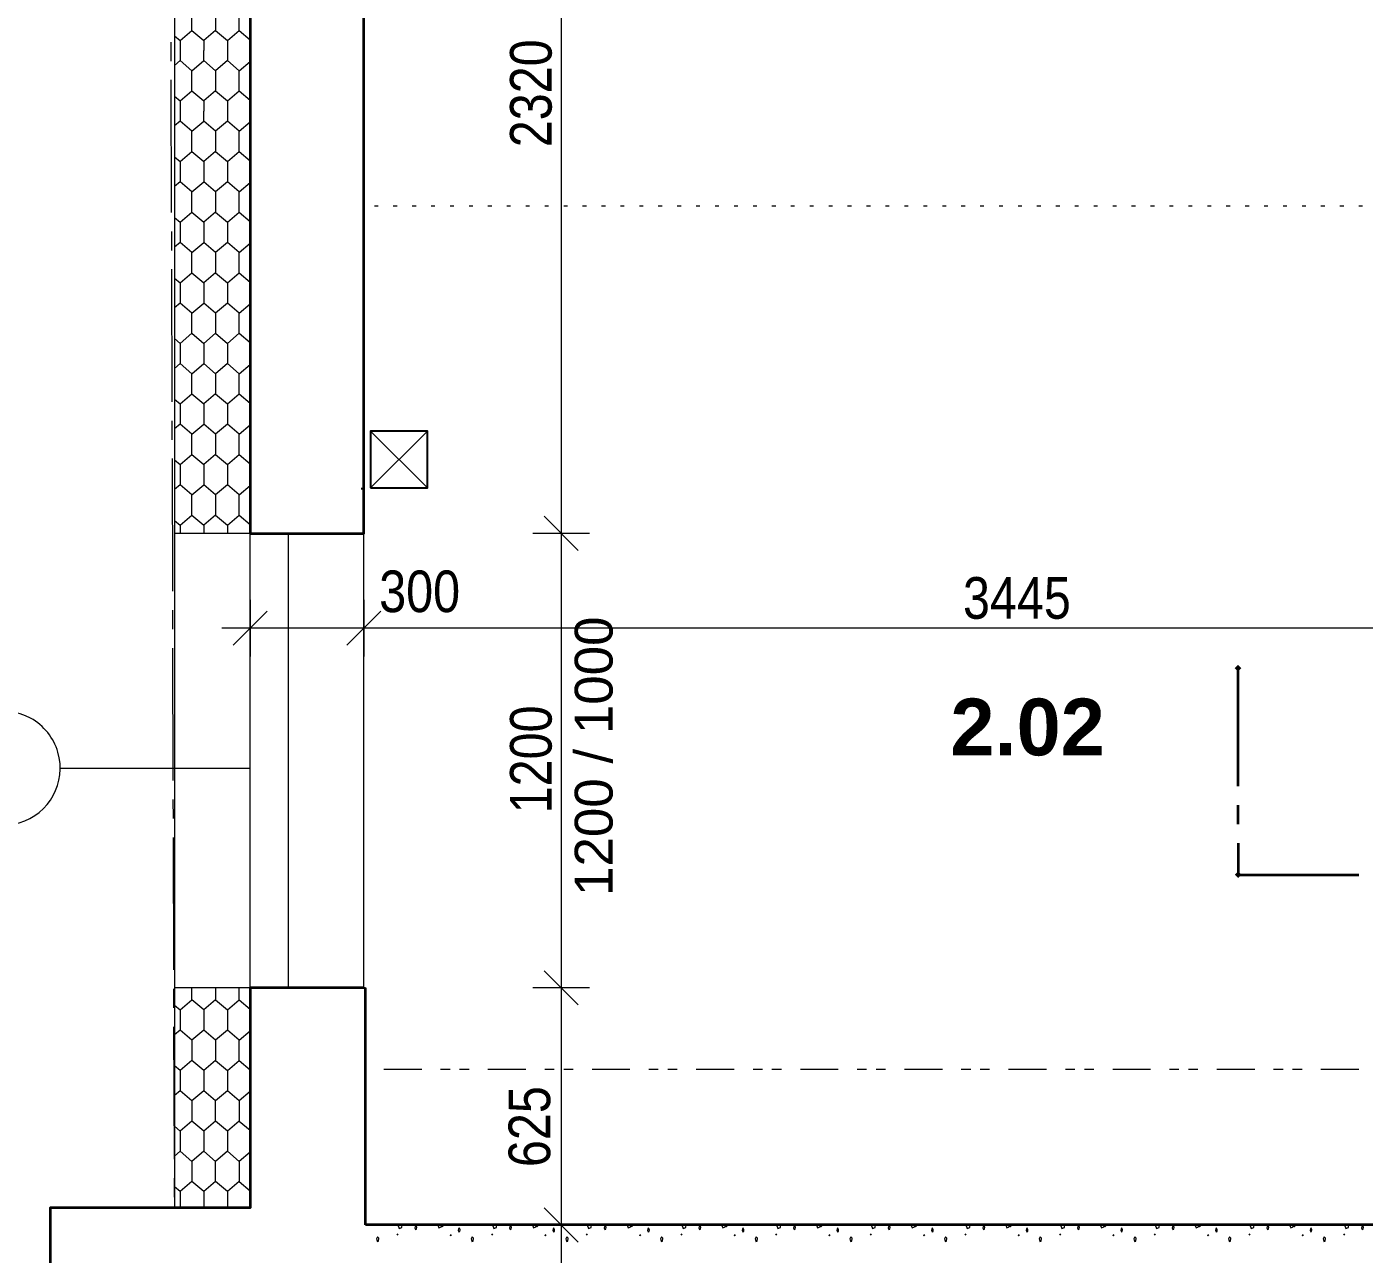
# Model space of a CAD drawing. Header units: millimetres. Extents: x 214.1 to 310.4, y 372.3 to 401.
# Drawn here: x 249.56 to 252.341, y 396.086 to 398.639 of the extents above; entities that cross this region are included whole.
import ezdxf

# ---------------------------------------------------------------- set-up
doc = ezdxf.new("R2010")
doc.units = ezdxf.units.MM
for name, color, linetype in [('PDF1_Dvere_okna_oznaceni', 7, 'Continuous'), ('PDF1_Hlavni kresba_1', 7, 'Continuous'), ('PDF1_Konstrukce_nad', 7, 'Continuous'), ('PDF1_KTZ_zatepleni', 7, 'Continuous'), ('PDF1_Kóty 1$100', 7, 'Continuous'), ('PDF1_Obecne06_TLUSTA', 7, 'Continuous'), ('PDF1_OKNA', 7, 'Continuous'), ('PDF1_Rezy_oznaceni', 7, 'Continuous'), ('PDF1_Sloupky', 7, 'Continuous'), ('PDF1_STŘECHA', 7, 'Continuous'), ('PDF1_Tex_POPISY', 7, 'Continuous'), ('PDF1_Text_CISLA_MISTNOSTI', 7, 'Continuous'), ('PDF1_Šrafy', 7, 'Continuous')]:
    doc.layers.add(name, color=color, linetype=linetype)
doc.styles.add('PDF Arial', font='')
doc.styles.add('PDF Arial Bold', font='')
doc.styles.get('PDF Arial').set_extended_font_data('Arial')
doc.styles.get('PDF Arial Bold').set_extended_font_data('Arial', bold=True)

msp = doc.modelspace()

# ---------------------------------------------------------------- hatches: boundary and pattern name
at = {"layer": 'PDF1_Šrafy', "transparency": 33554559}
for points in [[(250.4215, 396.1448), (250.424, 396.1474), (250.4241, 396.1474), (250.4266, 396.1448), (250.4241, 396.1423)], [(250.6183, 396.1448), (250.6209, 396.1474), (250.6209, 396.1474), (250.6235, 396.1448), (250.6209, 396.1423)], [(250.8152, 396.1448), (250.8177, 396.1474), (250.8178, 396.1474), (250.8203, 396.1448), (250.8178, 396.1423)], [(251.012, 396.1448), (251.0146, 396.1474), (251.0146, 396.1474), (251.0172, 396.1448), (251.0146, 396.1423)], [(251.2089, 396.1448), (251.2114, 396.1474), (251.2115, 396.1474), (251.214, 396.1448), (251.2115, 396.1423)], [(251.4057, 396.1448), (251.4083, 396.1474), (251.4083, 396.1474), (251.4109, 396.1448), (251.4083, 396.1423)], [(251.6026, 396.1448), (251.6051, 396.1474), (251.6052, 396.1474), (251.6077, 396.1448), (251.6052, 396.1423)], [(251.7994, 396.1448), (251.802, 396.1474), (251.802, 396.1474), (251.8046, 396.1448), (251.802, 396.1423)], [(251.9963, 396.1448), (251.9988, 396.1474), (251.9989, 396.1474), (252.0014, 396.1448), (251.9989, 396.1423)], [(252.1932, 396.1448), (252.1957, 396.1474), (252.1957, 396.1474), (252.1983, 396.1448), (252.1957, 396.1423)]]:
    msp.add_hatch(color=256, dxfattribs=at).paths.add_polyline_path(points)

# ---------------------------------------------------------------- linework, layer by layer
at = {"layer": 'PDF1_Dvere_okna_oznaceni', "lineweight": 13}
msp.add_lwpolyline([(249.6246, 397.1303, 0.414215), (249.4777, 397.2108, 0.414213), (249.3972, 397.0639, 0.414214), (249.5441, 396.9834, 0.414213)], format="xyb", close=True, dxfattribs=at)
msp.add_lwpolyline([(249.6294, 397.0971), (250.0244, 397.0971)], dxfattribs=at)
at = {"layer": 'PDF1_Hlavni kresba_1', "lineweight": 13}
for points in [[(250.2563, 397.6769), (250.2563, 397.6798)], [(250.2607, 397.5854), (249.867, 397.5854)], [(250.2607, 396.6405), (250.2607, 397.5854)], [(250.264, 396.6405), (249.867, 396.6405)], [(250.0257, 395.7356), (249.6084, 395.7356), (249.6084, 396.1832), (250.0244, 396.1832)]]:
    msp.add_lwpolyline(points, dxfattribs=at)
at = {"layer": 'PDF1_Konstrukce_nad', "lineweight": 13}
for points in [[(250.2607, 398.2662), (250.2607, 398.2662)], [(250.2826, 398.2662), (250.2905, 398.2662)], [(250.322, 398.2662), (250.3298, 398.2662)], [(250.3613, 398.2662), (250.3692, 398.2662)], [(250.4007, 398.2662), (250.4086, 398.2662)], [(250.4401, 398.2662), (250.4479, 398.2662)], [(250.4794, 398.2662), (250.4873, 398.2662)], [(250.5188, 398.2662), (250.5267, 398.2662)], [(250.5582, 398.2662), (250.566, 398.2662)], [(250.5975, 398.2662), (250.6054, 398.2662)], [(250.6369, 398.2662), (250.6448, 398.2662)], [(250.6763, 398.2662), (250.6842, 398.2662)], [(250.7157, 398.2662), (250.7235, 398.2662)], [(250.755, 398.2662), (250.7629, 398.2662)], [(250.7944, 398.2662), (250.8023, 398.2662)], [(250.8338, 398.2662), (250.8416, 398.2662)], [(250.8731, 398.2662), (250.881, 398.2662)], [(250.9125, 398.2662), (250.9204, 398.2662)], [(250.9519, 398.2662), (250.9597, 398.2662)], [(250.9912, 398.2662), (250.9991, 398.2662)], [(251.0306, 398.2662), (251.0385, 398.2662)], [(251.07, 398.2662), (251.0779, 398.2662)], [(251.1094, 398.2662), (251.1172, 398.2662)], [(251.1487, 398.2662), (251.1566, 398.2662)], [(251.1881, 398.2662), (251.196, 398.2662)], [(251.2275, 398.2662), (251.2353, 398.2662)], [(251.2668, 398.2662), (251.2747, 398.2662)], [(251.3062, 398.2662), (251.3141, 398.2662)], [(251.3456, 398.2662), (251.3534, 398.2662)], [(251.3849, 398.2662), (251.3928, 398.2662)], [(251.4243, 398.2662), (251.4322, 398.2662)], [(251.4637, 398.2662), (251.4716, 398.2662)], [(251.5031, 398.2662), (251.5109, 398.2662)], [(251.5424, 398.2662), (251.5503, 398.2662)], [(251.5818, 398.2662), (251.5897, 398.2662)], [(251.6212, 398.2662), (251.629, 398.2662)], [(251.6605, 398.2662), (251.6684, 398.2662)], [(251.6999, 398.2662), (251.7078, 398.2662)], [(251.7393, 398.2662), (251.7471, 398.2662)], [(251.7786, 398.2662), (251.7865, 398.2662)], [(251.818, 398.2662), (251.8259, 398.2662)], [(251.8574, 398.2662), (251.8653, 398.2662)], [(251.8968, 398.2662), (251.9046, 398.2662)], [(251.9361, 398.2662), (251.944, 398.2662)], [(251.9755, 398.2662), (251.9834, 398.2662)], [(252.0149, 398.2662), (252.0227, 398.2662)], [(252.0542, 398.2662), (252.0621, 398.2662)], [(252.0936, 398.2662), (252.1015, 398.2662)], [(252.133, 398.2662), (252.1408, 398.2662)], [(252.1723, 398.2662), (252.1802, 398.2662)], [(252.2117, 398.2662), (252.2196, 398.2662)], [(252.2511, 398.2662), (252.259, 398.2662)], [(252.2905, 398.2662), (252.2983, 398.2662)], [(252.3298, 398.2662), (252.3377, 398.2662)], [(250.264, 396.471), (250.264, 396.471)], [(250.3023, 396.471), (250.381, 396.471)], [(250.4204, 396.471), (250.4401, 396.471)], [(250.4597, 396.471), (250.4794, 396.471)], [(250.5188, 396.471), (250.5975, 396.471)], [(250.6369, 396.471), (250.6566, 396.471)], [(250.6763, 396.471), (250.696, 396.471)], [(250.7353, 396.471), (250.8141, 396.471)], [(250.8534, 396.471), (250.8731, 396.471)], [(250.8928, 396.471), (250.9125, 396.471)], [(250.9519, 396.471), (251.0306, 396.471)], [(251.07, 396.471), (251.0897, 396.471)], [(251.1094, 396.471), (251.129, 396.471)], [(251.1684, 396.471), (251.2471, 396.471)], [(251.2865, 396.471), (251.3062, 396.471)], [(251.3259, 396.471), (251.3456, 396.471)], [(251.3849, 396.471), (251.4637, 396.471)], [(251.5031, 396.471), (251.5227, 396.471)], [(251.5424, 396.471), (251.5621, 396.471)], [(251.6015, 396.471), (251.6802, 396.471)], [(251.7196, 396.471), (251.7393, 396.471)], [(251.759, 396.471), (251.7786, 396.471)], [(251.818, 396.471), (251.8968, 396.471)], [(251.9361, 396.471), (251.9558, 396.471)], [(251.9755, 396.471), (251.9952, 396.471)], [(252.0346, 396.471), (252.1133, 396.471)], [(252.1527, 396.471), (252.1723, 396.471)], [(252.192, 396.471), (252.2117, 396.471)], [(252.2511, 396.471), (252.3298, 396.471)]]:
    msp.add_lwpolyline(points, dxfattribs=at)
at = {"layer": 'PDF1_KTZ_zatepleni', "lineweight": 13}
msp.add_lwpolyline([(249.867, 399.8149), (249.867, 396.1832)], dxfattribs=at)
at = {"layer": 'PDF1_Kóty 1$100', "lineweight": 13}
for points in [[(250.671, 399.7165), (250.671, 399.6574), (250.671, 399.4105), (250.671, 397.5854), (250.671, 396.6405), (250.671, 396.1474), (250.671, 396.0292), (250.671, 393.5297), (250.671, 393.5072), (250.671, 393.2698), (250.671, 393.2107)], [(250.7064, 397.5499), (250.6355, 397.6208)], [(250.73, 397.5854), (250.671, 397.5854), (250.6119, 397.5854)], [(250.0244, 397.4475), (250.0244, 397.3884), (250.0244, 397.3294)], [(250.2607, 397.4475), (250.2607, 397.3884), (250.2607, 397.3294)], [(250.0599, 397.4239), (249.989, 397.353)], [(250.2961, 397.4239), (250.2253, 397.353)], [(250.0244, 397.3884), (249.9654, 397.3884)], [(258.903, 397.3884), (258.6197, 397.3884), (258.6123, 397.3884), (254.8533, 397.3884), (254.7352, 397.3884), (253.091, 397.3884), (252.9729, 397.3884), (250.2607, 397.3884), (250.0244, 397.3884)], [(250.7064, 396.605), (250.6355, 396.6759)], [(250.73, 396.6405), (250.671, 396.6405), (250.6119, 396.6405)], [(250.7064, 396.1119), (250.6355, 396.1828)], [(250.73, 396.1474), (250.671, 396.1474), (250.6119, 396.1474)]]:
    msp.add_lwpolyline(points, dxfattribs=at)
at = {"layer": 'PDF1_Obecne06_TLUSTA', "lineweight": 35}
msp.add_lwpolyline([(254.8533, 399.4001), (258.5229, 399.4001), (258.5229, 399.2785), (258.6197, 399.2785), (258.6197, 396.9447), (258.9029, 396.9447), (258.9029, 399.6574), (250.0244, 399.6574), (250.0244, 397.5854), (250.2607, 397.5854), (250.2607, 399.2871), (250.3541, 399.2871), (250.3541, 399.4105), (252.9729, 399.4105), (252.9729, 397.2891), (253.091, 397.2891), (253.091, 399.3913), (254.7352, 399.3913), (254.7352, 397.2891), (254.8533, 397.2891), (254.8533, 399.4001)], close=True, dxfattribs=at)
for points in [[(250.2607, 396.6405), (250.0244, 396.6405), (250.0244, 396.1832), (249.6084, 396.1832), (249.6084, 395.7356), (250.0328, 395.7356), (250.0328, 393.2698), (258.903, 393.2698), (258.903, 395.9998), (258.6197, 395.9998), (258.6197, 393.6635), (258.5127, 393.6635), (258.5127, 393.5297), (254.8533, 393.5297), (254.8533, 395.9193), (255.0976, 395.9193), (255.0976, 396.2581), (254.8533, 396.2581), (254.8533, 396.6592), (254.7352, 396.6592)], [(252.9729, 396.6592), (252.9729, 396.1474), (250.264, 396.1474)], [(250.264, 396.1474), (250.264, 396.6405)]]:
    msp.add_lwpolyline(points, dxfattribs=at)
at = {"layer": 'PDF1_OKNA', "lineweight": 13}
for points in [[(250.2607, 397.5854), (250.0244, 397.5854)], [(250.0244, 396.6405), (250.0244, 397.5854)], [(250.1032, 397.5854), (250.1032, 396.6405)], [(250.2607, 396.6405), (250.0244, 396.6405)]]:
    msp.add_lwpolyline(points, dxfattribs=at)
at = {"layer": 'PDF1_Rezy_oznaceni', "lineweight": 35}
for points in [[(252.0787, 397.0596), (252.0787, 397.3052)], [(252.0787, 396.9808), (252.0787, 397.0202)], [(252.0787, 396.9415), (252.0787, 396.8756), (252.3298, 396.8756)]]:
    msp.add_lwpolyline(points, dxfattribs=at)
at = {"layer": 'PDF1_Rezy_oznaceni', "transparency": 33554559}
for points in [[(252.0787, 397.2983), (252.0718, 397.3052), (252.0856, 397.3052), (252.0787, 397.3121)], [(252.0718, 396.8756), (252.0787, 396.8825), (252.0787, 396.8687), (252.0856, 396.8756)], [(252.0787, 396.8687), (252.0718, 396.8756), (252.0856, 396.8756), (252.0787, 396.8825)]]:
    msp.add_solid(points, dxfattribs=at)
at = {"layer": 'PDF1_Sloupky', "lineweight": 13}
for points in [[(250.3929, 397.798), (250.2748, 397.6798)], [(250.3929, 397.6798), (250.2748, 397.798)]]:
    msp.add_lwpolyline(points, dxfattribs=at)
at = {"layer": 'PDF1_Sloupky', "lineweight": 25}
msp.add_lwpolyline([(250.2748, 397.6798), (250.3929, 397.6798), (250.3929, 397.798), (250.2748, 397.798)], close=True, dxfattribs=at)
at = {"layer": 'PDF1_STŘECHA', "lineweight": 13}
for points in [[(249.8601, 398.5675), (249.86, 398.6069)], [(249.861, 398.2525), (249.8602, 398.5281)], [(249.8612, 398.1738), (249.8611, 398.2132)], [(249.8621, 397.8588), (249.8613, 398.1344)], [(249.8623, 397.7801), (249.8622, 397.8195)], [(249.8633, 397.4652), (249.8625, 397.7407)], [(249.8635, 397.3864), (249.8634, 397.4258)], [(249.8644, 397.0715), (249.8636, 397.347)], [(249.8646, 396.9927), (249.8645, 397.0321)], [(249.8655, 396.6778), (249.8647, 396.9533)], [(249.8658, 396.599), (249.8656, 396.6384)], [(249.8667, 396.2841), (249.8659, 396.5596)], [(249.8669, 396.2053), (249.8668, 396.2447)], [(249.867, 396.1832), (249.867, 396.1832)]]:
    msp.add_lwpolyline(points, dxfattribs=at)
at = {"layer": 'PDF1_Šrafy', "lineweight": 13}
for points in [[(249.867, 398.6202), (249.8786, 398.6103), (249.9032, 398.6313), (249.9032, 398.6733)], [(249.9524, 398.6733), (249.9524, 398.6313), (249.977, 398.6103), (250.0016, 398.6313), (250.0016, 398.6733)], [(249.9032, 398.6313), (249.9278, 398.6103)], [(249.9524, 398.6313), (249.9278, 398.6103)], [(250.0016, 398.6313), (250.0244, 398.6119)], [(249.8786, 398.6103), (249.8786, 398.5893), (249.8786, 398.5683)], [(249.9278, 398.6103), (249.9278, 398.5893)], [(249.977, 398.6103), (249.977, 398.5893), (249.977, 398.5683)], [(249.9032, 398.5474), (249.9278, 398.5683), (249.9278, 398.5893)], [(249.9032, 398.5474), (249.8786, 398.5683), (249.867, 398.5584)], [(249.867, 398.4942), (249.8786, 398.4844), (249.9032, 398.5053), (249.9032, 398.5474)], [(249.9524, 398.5474), (249.9278, 398.5683)], [(250.0016, 398.5474), (249.977, 398.5683), (249.9524, 398.5474)], [(249.9524, 398.5474), (249.9524, 398.5053)], [(249.9524, 398.5053), (249.977, 398.4844), (250.0016, 398.5053), (250.0016, 398.5474)], [(250.0016, 398.5474), (250.0244, 398.5667)], [(249.9032, 398.5053), (249.9278, 398.4844)], [(249.9524, 398.5053), (249.9278, 398.4844)], [(250.0016, 398.5053), (250.0244, 398.4859)], [(249.8786, 398.4844), (249.8786, 398.4633), (249.8786, 398.4423)], [(249.9032, 398.4214), (249.9278, 398.4423), (249.9278, 398.4633)], [(249.9278, 398.4844), (249.9278, 398.4633)], [(249.977, 398.4844), (249.977, 398.4633), (249.977, 398.4423)], [(249.9032, 398.4214), (249.8786, 398.4423), (249.867, 398.4324)], [(249.9524, 398.4214), (249.9278, 398.4423)], [(250.0016, 398.4214), (249.977, 398.4423), (249.9524, 398.4214)], [(250.0016, 398.4214), (250.0244, 398.4408)], [(249.867, 398.3683), (249.8786, 398.3584), (249.9032, 398.3793), (249.9032, 398.4214)], [(249.9524, 398.4214), (249.9524, 398.3793), (249.977, 398.3584), (250.0016, 398.3793), (250.0016, 398.4214)], [(249.9032, 398.3793), (249.9278, 398.3584)], [(249.9524, 398.3793), (249.9278, 398.3584)], [(250.0016, 398.3793), (250.0244, 398.3599)], [(249.8786, 398.3584), (249.8786, 398.3373)], [(249.9278, 398.3584), (249.9278, 398.3373)], [(249.977, 398.3584), (249.977, 398.3373)], [(249.8786, 398.3373), (249.8786, 398.3163)], [(249.9278, 398.3373), (249.9278, 398.3163)], [(249.977, 398.3373), (249.977, 398.3163)], [(249.9032, 398.2954), (249.8786, 398.3163), (249.867, 398.3064)], [(249.867, 398.2423), (249.8786, 398.2324), (249.9032, 398.2533), (249.9032, 398.2954), (249.9278, 398.3163)], [(249.9524, 398.2954), (249.9278, 398.3163)], [(250.0016, 398.2954), (249.977, 398.3163), (249.9524, 398.2954)], [(249.9524, 398.2954), (249.9524, 398.2533), (249.977, 398.2324), (250.0016, 398.2533), (250.0016, 398.2954)], [(250.0016, 398.2954), (250.0244, 398.3148)], [(249.9032, 398.2533), (249.9278, 398.2324)], [(249.9524, 398.2533), (249.9278, 398.2324)], [(250.0016, 398.2533), (250.0244, 398.2339)], [(249.8786, 398.2324), (249.8786, 398.2114)], [(249.8786, 398.2114), (249.8786, 398.1903)], [(249.9278, 398.2324), (249.9278, 398.2114)], [(249.9278, 398.2114), (249.9278, 398.1903)], [(249.977, 398.2324), (249.977, 398.2114)], [(249.977, 398.2114), (249.977, 398.1903)], [(249.9032, 398.1694), (249.8786, 398.1903), (249.867, 398.1804)], [(249.867, 398.1163), (249.8786, 398.1064), (249.9032, 398.1273), (249.9032, 398.1694), (249.9278, 398.1903)], [(249.9524, 398.1694), (249.9278, 398.1903)], [(250.0016, 398.1694), (249.977, 398.1903), (249.9524, 398.1694)], [(250.0016, 398.1694), (250.0244, 398.1888)], [(249.9524, 398.1694), (249.9524, 398.1273), (249.977, 398.1064), (250.0016, 398.1273), (250.0016, 398.1694)], [(249.9032, 398.1273), (249.9278, 398.1064)], [(249.9524, 398.1273), (249.9278, 398.1064)], [(250.0016, 398.1273), (250.0244, 398.1079)], [(249.8786, 398.1064), (249.8786, 398.0854)], [(249.9278, 398.1064), (249.9278, 398.0854)], [(249.977, 398.1064), (249.977, 398.0854)], [(249.8786, 398.0854), (249.8786, 398.0643)], [(249.9278, 398.0854), (249.9278, 398.0643)], [(249.977, 398.0854), (249.977, 398.0643)], [(249.9032, 398.0434), (249.8786, 398.0643), (249.867, 398.0544)], [(249.867, 397.9903), (249.8786, 397.9804), (249.9032, 398.0013), (249.9032, 398.0434)], [(249.9032, 398.0434), (249.9278, 398.0643)], [(249.9524, 398.0434), (249.9278, 398.0643)], [(250.0016, 398.0434), (249.977, 398.0643), (249.9524, 398.0434)], [(249.9524, 398.0434), (249.9524, 398.0013), (249.977, 397.9804), (250.0016, 398.0013), (250.0016, 398.0434)], [(250.0016, 398.0434), (250.0244, 398.0628)], [(249.9032, 398.0013), (249.9278, 397.9804)], [(249.9524, 398.0013), (249.9278, 397.9804)], [(250.0016, 398.0013), (250.0244, 397.9819)], [(249.8786, 397.9804), (249.8786, 397.9594)], [(249.9278, 397.9804), (249.9278, 397.9594)], [(249.977, 397.9804), (249.977, 397.9594)], [(249.9032, 397.9174), (249.8786, 397.9383), (249.867, 397.9285)], [(249.8786, 397.9594), (249.8786, 397.9383)], [(249.9032, 397.9174), (249.9278, 397.9383)], [(249.9278, 397.9594), (249.9278, 397.9383)], [(249.9524, 397.9174), (249.9278, 397.9383)], [(250.0016, 397.9174), (249.977, 397.9383), (249.9524, 397.9174)], [(249.977, 397.9594), (249.977, 397.9383)], [(250.0016, 397.9174), (250.0244, 397.9368)], [(249.867, 397.8643), (249.8786, 397.8544), (249.9032, 397.8754), (249.9032, 397.9174)], [(249.9524, 397.9174), (249.9524, 397.8754), (249.977, 397.8544), (250.0016, 397.8754), (250.0016, 397.9174)], [(249.8786, 397.8544), (249.8786, 397.8334), (249.8786, 397.8124)], [(249.9032, 397.8754), (249.9278, 397.8544)], [(249.9524, 397.8754), (249.9278, 397.8544)], [(249.9278, 397.8544), (249.9278, 397.8334)], [(249.977, 397.8544), (249.977, 397.8334)], [(250.0016, 397.8754), (250.0244, 397.856)], [(249.9278, 397.8334), (249.9278, 397.8124)], [(249.977, 397.8334), (249.977, 397.8124)], [(249.9032, 397.7914), (249.8786, 397.8124), (249.867, 397.8025)], [(249.9032, 397.7914), (249.9278, 397.8124)], [(249.9524, 397.7914), (249.9278, 397.8124)], [(250.0016, 397.7914), (249.977, 397.8124), (249.9524, 397.7914)], [(250.0016, 397.7914), (250.0244, 397.8108)], [(249.867, 397.7383), (249.8786, 397.7285), (249.9032, 397.7494), (249.9032, 397.7914)], [(249.9524, 397.7914), (249.9524, 397.7494), (249.977, 397.7285), (250.0016, 397.7494), (250.0016, 397.7914)], [(249.9032, 397.7494), (249.9278, 397.7285)], [(249.9524, 397.7494), (249.9278, 397.7285)], [(250.0016, 397.7494), (250.0244, 397.73)], [(249.8786, 397.7285), (249.8786, 397.7074), (249.8786, 397.6864)], [(249.9278, 397.7285), (249.9278, 397.7074)], [(249.977, 397.7285), (249.977, 397.7074)], [(249.9032, 397.6655), (249.8786, 397.6864), (249.867, 397.6765)], [(249.9032, 397.6655), (249.9278, 397.6864)], [(249.9278, 397.7074), (249.9278, 397.6864)], [(249.9524, 397.6655), (249.9278, 397.6864)], [(249.9524, 397.6655), (249.9524, 397.6234), (249.977, 397.6025), (250.0016, 397.6234), (250.0016, 397.6655), (249.977, 397.6864), (249.9524, 397.6655)], [(249.977, 397.7074), (249.977, 397.6864)], [(250.0016, 397.6655), (250.0244, 397.6849)], [(249.867, 397.6124), (249.8786, 397.6025), (249.9032, 397.6234), (249.9032, 397.6655)], [(249.8786, 397.6025), (249.8786, 397.5854)], [(249.9032, 397.6234), (249.9278, 397.6025)], [(249.9524, 397.6234), (249.9278, 397.6025)], [(249.9278, 397.6025), (249.9278, 397.5854)], [(249.977, 397.6025), (249.977, 397.5854)], [(250.0016, 397.6234), (250.0244, 397.604)], [(249.867, 396.6045), (249.8786, 396.5946), (249.9032, 396.6155), (249.9032, 396.6405)], [(249.9524, 396.6405), (249.9524, 396.6155), (249.977, 396.5946), (250.0016, 396.6155), (250.0016, 396.6405)], [(249.9524, 396.6155), (249.9278, 396.5946), (249.9032, 396.6155)], [(250.0016, 396.6155), (250.0244, 396.5961)], [(249.8786, 396.5946), (249.8786, 396.5736)], [(249.8786, 396.5736), (249.8786, 396.5525)], [(249.9278, 396.5946), (249.9278, 396.5736), (249.9278, 396.5525)], [(249.977, 396.5946), (249.977, 396.5736)], [(249.977, 396.5736), (249.977, 396.5525)], [(249.9032, 396.5316), (249.8786, 396.5525), (249.867, 396.5426)], [(249.977, 396.5525), (249.9524, 396.5316), (249.9278, 396.5525), (249.9032, 396.5316), (249.9032, 396.4895), (249.8786, 396.4686), (249.867, 396.4785)], [(250.0016, 396.5316), (249.977, 396.5525)], [(250.0016, 396.5316), (250.0244, 396.551)], [(249.9524, 396.5316), (249.9524, 396.4895), (249.977, 396.4686), (250.0016, 396.4895), (250.0244, 396.4701)], [(250.0016, 396.4895), (250.0016, 396.5316)], [(249.9524, 396.4895), (249.9278, 396.4686), (249.9032, 396.4895)], [(249.8786, 396.4686), (249.8786, 396.4476)], [(249.9278, 396.4686), (249.9278, 396.4476), (249.9278, 396.4265)], [(249.977, 396.4686), (249.977, 396.4476)], [(249.8786, 396.4476), (249.8786, 396.4265)], [(249.977, 396.4476), (249.977, 396.4265)], [(249.9032, 396.4056), (249.8786, 396.4265), (249.867, 396.4166)], [(250.0244, 396.425), (250.0016, 396.4056), (250.0016, 396.3635), (249.977, 396.3426), (249.9524, 396.3635), (249.9524, 396.4056), (249.9278, 396.4265), (249.9032, 396.4056), (249.9032, 396.3635), (249.8786, 396.3426), (249.867, 396.3525)], [(250.0016, 396.4056), (249.977, 396.4265), (249.9524, 396.4056)], [(249.9524, 396.3635), (249.9278, 396.3426), (249.9032, 396.3635)], [(250.0016, 396.3635), (250.0244, 396.3441)], [(249.8786, 396.3426), (249.8786, 396.3216)], [(249.8786, 396.3216), (249.8786, 396.3006)], [(249.9278, 396.3426), (249.9278, 396.3216), (249.9278, 396.3006)], [(249.977, 396.3426), (249.977, 396.3216)], [(249.977, 396.3216), (249.977, 396.3006)], [(249.9032, 396.2796), (249.8786, 396.3006), (249.867, 396.2907)], [(250.0244, 396.299), (250.0016, 396.2796), (250.0016, 396.2376), (249.977, 396.2166), (249.9524, 396.2376), (249.9524, 396.2796), (249.9278, 396.3006), (249.9032, 396.2796), (249.9032, 396.2376), (249.8786, 396.2166), (249.867, 396.2265)], [(250.0016, 396.2796), (249.977, 396.3006), (249.9524, 396.2796)], [(249.9524, 396.2376), (249.9278, 396.2166), (249.9032, 396.2376)], [(250.0016, 396.2376), (250.0244, 396.2182)], [(249.8786, 396.2166), (249.8786, 396.1956)], [(249.9278, 396.2166), (249.9278, 396.1956), (249.9278, 396.1832)], [(249.977, 396.2166), (249.977, 396.1956)], [(249.8786, 396.1956), (249.8786, 396.1832)], [(249.977, 396.1956), (249.977, 396.1832)], [(250.3313, 396.1474), (250.3343, 396.1401), (250.3396, 396.1421), (250.3406, 396.1474)], [(250.4143, 396.1474), (250.4166, 396.1417), (250.4219, 396.1436), (250.4226, 396.1474)], [(250.5282, 396.1474), (250.5311, 396.1401), (250.5365, 396.1421), (250.5375, 396.1474)], [(250.6111, 396.1474), (250.6134, 396.1417), (250.6187, 396.1436), (250.6195, 396.1474)], [(250.725, 396.1474), (250.728, 396.1401), (250.7333, 396.1421), (250.7343, 396.1474)], [(250.808, 396.1474), (250.8103, 396.1417), (250.8156, 396.1436), (250.8163, 396.1474)], [(250.9219, 396.1474), (250.9248, 396.1401), (250.9302, 396.1421), (250.9312, 396.1474)], [(251.0048, 396.1474), (251.0071, 396.1417), (251.0124, 396.1436), (251.0132, 396.1474)], [(251.1187, 396.1474), (251.1217, 396.1401), (251.127, 396.1421), (251.128, 396.1474)], [(251.2017, 396.1474), (251.204, 396.1417), (251.2093, 396.1436), (251.21, 396.1474)], [(251.3156, 396.1474), (251.3185, 396.1401), (251.3239, 396.1421), (251.3249, 396.1474)], [(251.3985, 396.1474), (251.4008, 396.1417), (251.4061, 396.1436), (251.4069, 396.1474)], [(251.441, 396.1358), (251.4424, 396.133), (251.4443, 396.1338), (251.4449, 396.1373), (251.4435, 396.1405), (251.4416, 396.1397)], [(251.4416, 396.1397), (251.441, 396.1358)], [(251.5124, 396.1474), (251.5154, 396.1401), (251.5207, 396.1421), (251.5217, 396.1474)], [(251.5954, 396.1474), (251.5977, 396.1417), (251.603, 396.1436), (251.6037, 396.1474)], [(251.7093, 396.1474), (251.7122, 396.1401), (251.7176, 396.1421), (251.7186, 396.1474)], [(251.7922, 396.1474), (251.7945, 396.1417), (251.7998, 396.1436), (251.8006, 396.1474)], [(251.9061, 396.1474), (251.9091, 396.1401), (251.9144, 396.1421), (251.9154, 396.1474)], [(251.9891, 396.1474), (251.9914, 396.1417), (251.9967, 396.1436), (251.9974, 396.1474)], [(252.103, 396.1474), (252.1059, 396.1401), (252.1113, 396.1421), (252.1123, 396.1474)], [(252.1859, 396.1474), (252.1882, 396.1417), (252.1935, 396.1436), (252.1943, 396.1474)], [(252.2998, 396.1474), (252.3028, 396.1401), (252.3081, 396.1421), (252.3091, 396.1474)], [(251.0792, 396.12), (251.0764, 396.1228), (251.0743, 396.1184), (251.0756, 396.1129), (251.0788, 396.1137)], [(251.0788, 396.1137), (251.0792, 396.12)]]:
    msp.add_lwpolyline(points, dxfattribs=at)
for points in [[(250.367, 396.1405), (250.3683, 396.1377), (250.3701, 396.1385), (250.3707, 396.1425), (250.3695, 396.1452), (250.3676, 396.1444), (250.367, 396.1405)], [(250.4567, 396.1358), (250.4581, 396.133), (250.4601, 396.1338), (250.4607, 396.1373), (250.4593, 396.1405), (250.4573, 396.1397), (250.4567, 396.1358)], [(250.5638, 396.1405), (250.5652, 396.1377), (250.567, 396.1385), (250.5676, 396.1425), (250.5664, 396.1452), (250.5644, 396.1444), (250.5638, 396.1405)], [(250.6536, 396.1358), (250.655, 396.133), (250.6569, 396.1338), (250.6575, 396.1373), (250.6561, 396.1405), (250.6542, 396.1397), (250.6536, 396.1358)], [(250.7607, 396.1405), (250.762, 396.1377), (250.7638, 396.1385), (250.7644, 396.1425), (250.7632, 396.1452), (250.7613, 396.1444), (250.7607, 396.1405)], [(250.8504, 396.1358), (250.8518, 396.133), (250.8538, 396.1338), (250.8544, 396.1373), (250.853, 396.1405), (250.851, 396.1397), (250.8504, 396.1358)], [(250.9575, 396.1405), (250.9589, 396.1377), (250.9607, 396.1385), (250.9613, 396.1425), (250.9601, 396.1452), (250.9581, 396.1444), (250.9575, 396.1405)], [(251.0473, 396.1358), (251.0487, 396.133), (251.0506, 396.1338), (251.0512, 396.1373), (251.0498, 396.1405), (251.0479, 396.1397), (251.0473, 396.1358)], [(251.1544, 396.1405), (251.1557, 396.1377), (251.1575, 396.1385), (251.1581, 396.1425), (251.1569, 396.1452), (251.155, 396.1444), (251.1544, 396.1405)], [(251.2441, 396.1358), (251.2455, 396.133), (251.2475, 396.1338), (251.2481, 396.1373), (251.2467, 396.1405), (251.2447, 396.1397), (251.2441, 396.1358)], [(251.3512, 396.1405), (251.3526, 396.1377), (251.3544, 396.1385), (251.355, 396.1425), (251.3538, 396.1452), (251.3518, 396.1444), (251.3512, 396.1405)], [(251.5481, 396.1405), (251.5494, 396.1377), (251.5512, 396.1385), (251.5518, 396.1425), (251.5506, 396.1452), (251.5487, 396.1444), (251.5481, 396.1405)], [(251.6378, 396.1358), (251.6392, 396.133), (251.6412, 396.1338), (251.6418, 396.1373), (251.6404, 396.1405), (251.6384, 396.1397), (251.6378, 396.1358)], [(251.7449, 396.1405), (251.7463, 396.1377), (251.7481, 396.1385), (251.7487, 396.1425), (251.7475, 396.1452), (251.7455, 396.1444), (251.7449, 396.1405)], [(251.8347, 396.1358), (251.8361, 396.133), (251.838, 396.1338), (251.8386, 396.1373), (251.8372, 396.1405), (251.8353, 396.1397), (251.8347, 396.1358)], [(251.9418, 396.1405), (251.9432, 396.1377), (251.9449, 396.1385), (251.9455, 396.1425), (251.9443, 396.1452), (251.9424, 396.1444), (251.9418, 396.1405)], [(252.0315, 396.1358), (252.0329, 396.133), (252.0349, 396.1338), (252.0355, 396.1373), (252.0341, 396.1405), (252.0321, 396.1397), (252.0315, 396.1358)], [(252.1386, 396.1405), (252.14, 396.1377), (252.1418, 396.1385), (252.1424, 396.1425), (252.1412, 396.1452), (252.1392, 396.1444), (252.1386, 396.1405)], [(252.2284, 396.1358), (252.2298, 396.133), (252.2317, 396.1338), (252.2323, 396.1373), (252.2309, 396.1405), (252.229, 396.1397), (252.2284, 396.1358)], [(252.3355, 396.1405), (252.3369, 396.1377), (252.3386, 396.1385), (252.3392, 396.1425), (252.338, 396.1452), (252.3361, 396.1444), (252.3355, 396.1405)], [(250.2918, 396.12), (250.289, 396.1228), (250.2869, 396.1184), (250.2882, 396.1129), (250.2914, 396.1137), (250.2918, 396.12)], [(250.4886, 396.12), (250.4859, 396.1228), (250.4837, 396.1184), (250.4851, 396.1129), (250.4882, 396.1137), (250.4886, 396.12)], [(250.6855, 396.12), (250.6827, 396.1228), (250.6806, 396.1184), (250.6819, 396.1129), (250.6851, 396.1137), (250.6855, 396.12)], [(250.8823, 396.12), (250.8796, 396.1228), (250.8774, 396.1184), (250.8788, 396.1129), (250.8819, 396.1137), (250.8823, 396.12)], [(251.276, 396.12), (251.2733, 396.1228), (251.2711, 396.1184), (251.2725, 396.1129), (251.2756, 396.1137), (251.276, 396.12)], [(251.4729, 396.12), (251.4701, 396.1228), (251.468, 396.1184), (251.4693, 396.1129), (251.4725, 396.1137), (251.4729, 396.12)], [(251.6697, 396.12), (251.667, 396.1228), (251.6648, 396.1184), (251.6662, 396.1129), (251.6693, 396.1137), (251.6697, 396.12)], [(251.8666, 396.12), (251.8638, 396.1228), (251.8617, 396.1184), (251.863, 396.1129), (251.8662, 396.1137), (251.8666, 396.12)], [(252.0634, 396.12), (252.0607, 396.1228), (252.0585, 396.1184), (252.0599, 396.1129), (252.063, 396.1137), (252.0634, 396.12)], [(252.2603, 396.12), (252.2575, 396.1228), (252.2554, 396.1184), (252.2567, 396.1129), (252.2599, 396.1137), (252.2603, 396.12)]]:
    msp.add_lwpolyline(points, close=True, dxfattribs=at)
at = {"layer": 'PDF1_Šrafy', "transparency": 33554559}
for points in [[(250.3282, 396.1275), (250.3307, 396.1301), (250.3307, 396.1249), (250.3333, 396.1275)], [(250.439, 396.1259), (250.4416, 396.1285), (250.4416, 396.1234), (250.4441, 396.1259)], [(250.525, 396.1275), (250.5276, 396.1301), (250.5276, 396.1249), (250.5302, 396.1275)], [(250.6359, 396.1259), (250.6384, 396.1285), (250.6384, 396.1234), (250.641, 396.1259)], [(250.7219, 396.1275), (250.7244, 396.1301), (250.7244, 396.1249), (250.727, 396.1275)], [(250.8327, 396.1259), (250.8353, 396.1285), (250.8353, 396.1234), (250.8378, 396.1259)], [(250.9187, 396.1275), (250.9213, 396.1301), (250.9213, 396.1249), (250.9239, 396.1275)], [(251.0296, 396.1259), (251.0321, 396.1285), (251.0321, 396.1234), (251.0347, 396.1259)], [(251.1156, 396.1275), (251.1181, 396.1301), (251.1181, 396.1249), (251.1207, 396.1275)], [(251.2264, 396.1259), (251.229, 396.1285), (251.229, 396.1234), (251.2315, 396.1259)], [(251.3124, 396.1275), (251.315, 396.1301), (251.315, 396.1249), (251.3176, 396.1275)], [(251.4233, 396.1259), (251.4258, 396.1285), (251.4258, 396.1234), (251.4284, 396.1259)], [(251.5093, 396.1275), (251.5119, 396.1301), (251.5119, 396.1249), (251.5144, 396.1275)], [(251.6201, 396.1259), (251.6227, 396.1285), (251.6227, 396.1234), (251.6252, 396.1259)], [(251.7061, 396.1275), (251.7087, 396.1301), (251.7087, 396.1249), (251.7113, 396.1275)], [(251.817, 396.1259), (251.8195, 396.1285), (251.8195, 396.1234), (251.8221, 396.1259)], [(251.903, 396.1275), (251.9056, 396.1301), (251.9056, 396.1249), (251.9081, 396.1275)], [(252.0138, 396.1259), (252.0164, 396.1285), (252.0164, 396.1234), (252.0189, 396.1259)], [(252.0998, 396.1275), (252.1024, 396.1301), (252.1024, 396.1249), (252.105, 396.1275)], [(252.2107, 396.1259), (252.2132, 396.1285), (252.2132, 396.1234), (252.2158, 396.1259)], [(252.2967, 396.1275), (252.2993, 396.1301), (252.2993, 396.1249), (252.3018, 396.1275)]]:
    msp.add_solid(points, dxfattribs=at)

# ---------------------------------------------------------------- texts
at = {"layer": 'PDF1_Kóty 1$100', "char_height": 0.086629, "attachment_point": 7, "rotation": 90, "style": 'PDF Arial'}
for s, insert in [('\\W0.833334;2320', (250.6525, 398.3882)), ('\\W0.833334;1200', (250.6525, 397.0032)), ('\\W0.833334;625', (250.6495, 396.2677))]:
    msp.add_mtext(s, dxfattribs=dict(at, insert=insert))
at = {"layer": 'PDF1_Kóty 1$100', "char_height": 0.086629, "attachment_point": 7, "style": 'PDF Arial'}
for s, insert in [('\\W0.833334;300', (250.2926, 397.4203)), ('\\W0.833334;3445', (251.5066, 397.4066))]:
    msp.add_mtext(s, dxfattribs=dict(at, insert=insert))
at = {"layer": 'PDF1_Tex_POPISY', "insert": (250.7791, 396.8314), "char_height": 0.078754, "attachment_point": 7, "rotation": 90, "style": 'PDF Arial'}
msp.add_mtext('1200 / 1000', dxfattribs=at)
at = {"layer": 'PDF1_Text_CISLA_MISTNOSTI', "insert": (251.4805, 397.122), "char_height": 0.11813, "attachment_point": 7, "style": 'PDF Arial Bold'}
msp.add_mtext('2.02', dxfattribs=at)

doc.saveas('drawing.dxf')
